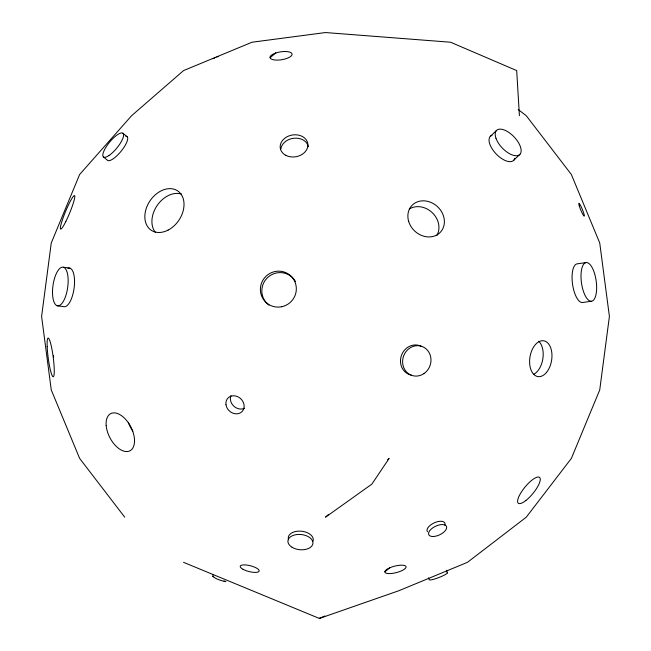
<?xml version="1.0" encoding="UTF-8"?>
<svg xmlns="http://www.w3.org/2000/svg" width="651" height="651" viewBox="0 0 651 651"><rect width="100%" height="100%" fill="white"/><g stroke="black" fill="none" stroke-linecap="round" stroke-linejoin="round"><path stroke-width="0.98" d="M223.985 580.961C232.594 583.426 209.801 578.869 213.211 574.687M490.252 136.45L496.412 130.534M513.769 160.26L519.937 154.344M328.462 514.469L325.5 517.203L371.859 484.124L389.135 458.41L387.654 459.777M270.141 57.654L275.699 53.04M384.863 571.814A10.929 3.345 -14.3 0 1 387.98 568.673L390.185 567.623A10.929 3.345 -14.3 0 1 405.117 565.735A10.929 3.345 -14.3 0 1 399.096 571.79A10.929 3.345 -14.3 0 1 385.221 572.62L384.863 571.814L389.941 567.737M321.073 617.36L319.389 618.45L183.549 562.326M324.8 616.017L319.389 618.45L398.982 590.685L467.451 562.326L526.252 517.203L571.366 458.41L599.734 389.933L609.401 316.451L599.734 242.978L571.366 174.501L526.252 115.707L518.196 109.523M586.372 262.54L577.429 263.801A19.53 7.413 82 0 0 572.449 283.486A19.53 7.413 82 0 0 582.344 302.536L591.287 301.267A19.53 7.413 82 0 0 594.046 271.955A19.53 7.413 82 0 0 581.164 272.492A19.53 7.413 82 0 0 591.287 301.267M63.448 267.235A19.53 7.413 -82 0 1 65.002 297.906A19.53 7.413 -82 0 1 52.56 294.35A19.53 7.413 -82 0 1 63.448 267.235L69.844 268.139M57.223 305.75L63.611 306.654A19.53 7.413 -82 0 0 74.255 286.92A19.53 7.413 -82 0 0 67.875 268.269M212.495 576.404L213.756 576.737M122.949 133.252L127.059 136.637M103.468 156.972L107.578 160.349A15.347 4.671 -50.5 0 0 122.201 149.844A15.347 4.671 -50.5 0 0 125.781 136.279M124.748 517.203L79.634 458.41L51.266 389.933L41.599 316.451L51.266 242.978L79.634 174.501L131.592 115.707L183.549 70.585L252.018 42.225L325.5 32.55L450.565 42.225L516.699 70.585L519.408 115.707M446.431 570.26L447.424 572.839M428.521 577.868L429.188 579.585A9.765 1.44 -21.1 0 0 439.156 577.429A9.765 1.44 -21.1 0 0 447.204 572.522M213.072 58.704A8.373 1.237 -21.1 0 1 214.846 57.866M216.824 57.036A8.373 1.237 -21.1 0 1 218.191 56.515M244.516 408.25A9.765 8.349 43 0 1 233.725 406.102A9.765 8.349 43 0 1 230.967 395.474M280.833 148.908A13.948 11.01 -9.7 0 1 294.35 138.215A13.948 11.01 -9.7 0 1 308.338 146.735M411.18 375.09A15.347 14.062 -71.2 0 1 401.488 355.291A15.347 14.062 -71.2 0 1 421.612 346.503M132.837 431.19A20.93 11.783 62.6 0 1 128.296 422.344M538.686 341.23A18.138 10.945 -80.7 0 1 542.869 358.668A18.138 10.945 -80.7 0 1 533.641 374.349M409.308 208.995A19.53 16.69 43 0 1 432.297 212.706A19.53 16.69 43 0 1 436.902 235.418M427.438 531.761A9.765 4.744 -25.2 0 1 435.535 522.289A9.765 4.744 -25.2 0 1 444.918 525.227M514.795 158.307A16.739 8.113 46.2 0 1 496.518 154.336A16.739 8.113 46.2 0 1 492.075 135.31M268.944 305.099A18.138 17.829 -45 0 1 268.033 277.18A18.138 17.829 -45 0 1 295.554 281.631M288.572 539.736A12.556 7.617 5.8 0 1 300.681 531.159A12.556 7.617 5.8 0 1 313.009 541.184M155.443 232.44A23.721 17.406 -56 0 1 157.176 205.456A23.721 17.406 -56 0 1 181.605 194.12M53.699 357.204A19.53 2.531 82.5 0 1 53.48 355.519M275.772 53.016L273.444 53.952A11.165 3.971 -9.1 0 0 270.01 57.247L270.32 58.248A11.165 3.971 -9.1 0 0 284.56 59.127A11.165 3.971 -9.1 0 0 291.168 52.796A11.165 3.971 -9.1 0 0 275.772 53.016M65.841 221.478A18.138 2.189 -67.5 0 0 74.523 195.577A18.138 2.189 -67.5 0 0 62.374 219.94A18.138 2.189 -67.5 0 0 65.841 221.478M47.181 346.731A19.53 2.531 82.5 0 0 53.04 376.742A19.53 2.531 82.5 0 0 51.852 348.749A19.53 2.531 82.5 0 0 47.181 346.731M225.987 404.751A9.765 8.349 43 0 0 240.715 412.661A9.765 8.349 43 0 0 238.356 397.012A9.765 8.349 43 0 0 225.987 404.751M285.805 155.32A13.948 11.01 -9.7 0 0 307.833 146.239A13.948 11.01 -9.7 0 0 288.483 136.092A13.948 11.01 -9.7 0 0 285.805 155.32M106.178 425.485A20.93 11.783 62.6 0 0 128.67 451.298A20.93 11.783 62.6 0 0 126.091 419.854A20.93 11.783 62.6 0 0 106.178 425.485M579.3 206.017A6.974 0.846 67.5 0 0 584.093 216.165A6.974 0.846 67.5 0 0 581.286 207.026A6.974 0.846 67.5 0 0 579.3 206.017M424.053 373.528A15.347 14.062 -71.2 0 0 423.728 347.227A15.347 14.062 -71.2 0 0 402.595 361.899A15.347 14.062 -71.2 0 0 424.053 373.528M546.539 372.372A18.138 10.945 -80.7 0 0 546.238 341.742A18.138 10.945 -80.7 0 0 529.597 361.956A18.138 10.945 -80.7 0 0 546.539 372.372M495.972 138.256A16.739 8.113 46.2 0 0 518.115 155.491A16.739 8.113 46.2 0 0 510.441 133.585A16.739 8.113 46.2 0 0 495.972 138.256M408.714 221.584A19.53 16.69 43 0 0 439.604 232.993A19.53 16.69 43 0 0 430.059 202.054A19.53 16.69 43 0 0 408.714 221.584M108.904 155.565A15.347 4.671 -50.5 0 0 123.568 134.415A15.347 4.671 -50.5 0 0 107.171 145.36A15.347 4.671 -50.5 0 0 108.904 155.565M433.525 536.489A9.765 4.744 -25.2 0 0 446.651 527.139A9.765 4.744 -25.2 0 0 432.638 527.953A9.765 4.744 -25.2 0 0 433.525 536.489M168.161 230.072A23.721 17.406 -56 0 0 179.228 192.118A23.721 17.406 -56 0 0 145.905 209.508A23.721 17.406 -56 0 0 168.161 230.072M281.745 306.735A18.138 17.829 -45 0 0 291.957 277.139A18.138 17.829 -45 0 0 261.368 283.527A18.138 17.829 -45 0 0 281.745 306.735M242.961 569.267A9.765 2.986 14.3 0 0 258.854 571.545A9.765 2.986 14.3 0 0 247.266 565.117A9.765 2.986 14.3 0 0 242.961 569.267M292.047 547.255A12.556 7.617 5.8 0 0 312.675 544.496A12.556 7.617 5.8 0 0 296.587 534.593A12.556 7.617 5.8 0 0 292.047 547.255M525.862 500.529A16.739 5.102 -50.5 0 0 539.931 477.801A16.739 5.102 -50.5 0 0 521.003 492.612A16.739 5.102 -50.5 0 0 525.862 500.529"/></g></svg>
